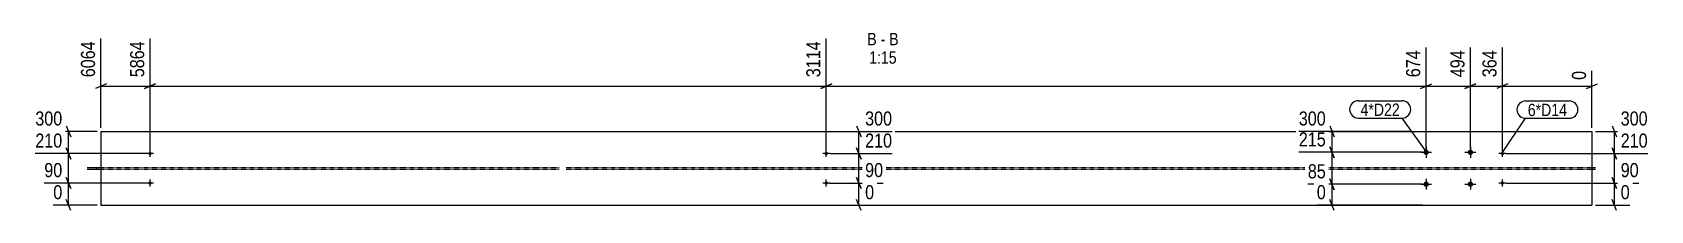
# Model space of a CAD drawing. Header units: millimetres. Extents: x 8 to 70468, y 8 to 3742.
# Drawn here: x 63886 to 70468, y 60 to 786 of the extents above; entities that cross this region are included whole.
import ezdxf

# ---------------------------------------------------------------- set-up
doc = ezdxf.new("R2010")
doc.units = ezdxf.units.MM
doc.linetypes.add('DXK_LINE_DOT2', pattern=[3.9198, 1.9599, -1.9599])
for name, color, linetype in [('MÅLSÆTNING', 7, 'Continuous'), ('STÅL', 7, 'Continuous'), ('TEKST', 7, 'Continuous')]:
    doc.layers.add(name, color=color, linetype=linetype)
doc.styles.add('Arial Narrow', font='ARIALN.TTF', dxfattribs={"height": 0.2})

msp = doc.modelspace()

# ---------------------------------------------------------------- hatches: boundary and pattern name
at = {"layer": 'STÅL', "linetype": 'Continuous'}
for color, points in [(96, [(64365.3, 285.5, -1), (64365.3, 299.5, -1)]), (96, [(67115.3, 285.5, -1), (67115.3, 299.5, -1)]), (4, [(69555.1, 308.5, -1), (69555.1, 286.5, -1)]), (4, [(69735.1, 308.5, -1), (69735.1, 286.5, -1)]), (96, [(69865.3, 285.5, -1), (69865.3, 299.5, -1)]), (96, [(64365.3, 165.5, -1), (64365.3, 179.5, -1)]), (96, [(67115.3, 165.5, -1), (67115.3, 179.5, -1)]), (4, [(69555.1, 178.5, -1), (69555.1, 156.5, -1)]), (4, [(69735.1, 178.5, -1), (69735.1, 156.5, -1)]), (96, [(69865.3, 165.5, -1), (69865.3, 179.5, -1)])]:
    msp.add_hatch(color=color, dxfattribs=at).paths.add_polyline_path(points)

# ---------------------------------------------------------------- linework, layer by layer
at = {"layer": 'MÅLSÆTNING', "color": 7, "linetype": 'Continuous'}
for p, q in [((64165.3, 397.5), (64165.3, 760.2)), ((64365.3, 307.5), (64365.3, 760.2)), ((64365.3, 307.5), (64365.3, 760.2)), ((67115.3, 307.5), (67115.3, 760.2)), ((69555.1, 312.5), (69555.1, 723.7)), ((69555.1, 312.5), (69555.1, 723.7)), ((69735.1, 312.5), (69735.1, 723.7)), ((69735.1, 312.5), (69735.1, 723.7)), ((69865.3, 307.5), (69865.3, 723.7)), ((70229.3, 397.5), (70229.3, 628.7)), ((64187.8, 575.6), (64142.8, 557.6)), ((64165.3, 566.6), (64365.3, 566.6)), ((64387.8, 575.6), (64342.8, 557.6)), ((64342.8, 557.6), (64387.8, 575.6)), ((64365.3, 566.6), (67115.3, 566.6)), ((67092.8, 557.6), (67137.8, 575.6)), ((69532.6, 557.6), (69577.6, 575.6)), ((69532.6, 557.6), (69577.6, 575.6)), ((69555.1, 566.6), (69735.1, 566.6)), ((69712.6, 557.6), (69757.6, 575.6)), ((69735.1, 566.6), (69865.3, 566.6)), ((69887.8, 575.6), (69842.8, 557.6)), ((70206.8, 557.6), (70251.8, 575.6)), ((64024.6, 405), (64042.6, 360)), ((70311.9, 405), (70329.9, 360)), ((64150.3, 382.5), (63898.4, 382.5)), ((70244.3, 382.5), (70456.1, 382.5)), ((70320.9, 292.5), (70320.9, 382.5)), ((67130.3, 292.5), (67383.1, 292.5)), ((67238.9, 315), (67256.9, 270)), ((67247.9, 172.5), (67247.9, 292.5)), ((69540.1, 297.5), (69037.2, 297.5)), ((69163.4, 320), (69181.4, 275)), ((69172.4, 167.5), (69172.4, 297.5)), ((69880.3, 292.5), (70456.1, 292.5)), ((69880.3, 292.5), (70456.1, 292.5)), ((70329.9, 270), (70311.9, 315)), ((70311.9, 315), (70329.9, 270)), ((70320.9, 172.5), (70320.9, 292.5)), ((64350.3, 172.5), (63935, 172.5)), ((64024.6, 195), (64042.6, 150)), ((64033.6, 82.5), (64033.6, 172.5)), ((67130.3, 172.5), (67346.5, 172.5)), ((67130.3, 172.5), (67346.5, 172.5)), ((67256.9, 150), (67238.9, 195)), ((67238.9, 195), (67256.9, 150)), ((67247.9, 82.5), (67247.9, 172.5)), ((69540.1, 167.5), (69073.8, 167.5)), ((69540.1, 167.5), (69073.8, 167.5)), ((69181.4, 145), (69163.4, 190)), ((69163.4, 190), (69181.4, 145)), ((69172.4, 82.5), (69172.4, 167.5)), ((69880.3, 172.5), (70419.5, 172.5)), ((69880.3, 172.5), (70419.5, 172.5)), ((70329.9, 150), (70311.9, 195)), ((70311.9, 195), (70329.9, 150)), ((70320.9, 82.5), (70320.9, 172.5)), ((64150.3, 82.5), (63971.6, 82.5)), ((64042.6, 60), (64024.6, 105)), ((67202.5, 82.5), (67310, 82.5)), ((67256.9, 60), (67238.9, 105)), ((69540.1, 82.5), (69110.4, 82.5)), ((69181.4, 60), (69163.4, 105)), ((70244.3, 82.5), (70383, 82.5)), ((70329.9, 60), (70311.9, 105))]:
    msp.add_line(p, q, dxfattribs=at)
at = {"layer": 'STÅL', "color": 2, "linetype": 'Continuous'}
for p, q in [((64165.3, 382.5), (64165.3, 82.5)), ((64165.3, 382.5), (70229.3, 382.5)), ((70229.3, 382.5), (70229.3, 82.5)), ((64109.6, 235.5), (64165.3, 235.5)), ((64109.6, 229.5), (64165.3, 229.5)), ((64148.5, 229.5), (64148.5, 235.5)), ((70229.3, 235.5), (70244.4, 235.5)), ((70229.3, 229.5), (70244.4, 229.5)), ((70231.8, 229.5), (70231.8, 235.5)), ((64165.3, 82.5), (70229.3, 82.5))]:
    msp.add_line(p, q, dxfattribs=at)
at = {"layer": 'STÅL', "color": 96, "linetype": 'Continuous'}
for p, q in [((64379.3, 292.5), (64351.3, 292.5)), ((64365.3, 278.5), (64365.3, 306.5)), ((67129.3, 292.5), (67101.3, 292.5)), ((67115.3, 278.5), (67115.3, 306.5)), ((69879.3, 292.5), (69851.3, 292.5)), ((69865.3, 278.5), (69865.3, 306.5)), ((64379.3, 172.5), (64351.3, 172.5)), ((64365.3, 158.5), (64365.3, 186.5)), ((67129.3, 172.5), (67101.3, 172.5)), ((67115.3, 158.5), (67115.3, 186.5)), ((69879.3, 172.5), (69851.3, 172.5)), ((69865.3, 158.5), (69865.3, 186.5))]:
    msp.add_line(p, q, dxfattribs=at)
at = {"layer": 'STÅL', "color": 4, "linetype": 'Continuous'}
for p, q in [((69533.1, 297.5), (69577.1, 297.5)), ((69555.1, 319.5), (69555.1, 275.5)), ((69713.1, 297.5), (69757.1, 297.5)), ((69735.1, 319.5), (69735.1, 275.5)), ((69533.1, 167.5), (69577.1, 167.5)), ((69555.1, 189.5), (69555.1, 145.5)), ((69713.1, 167.5), (69757.1, 167.5)), ((69735.1, 189.5), (69735.1, 145.5))]:
    msp.add_line(p, q, dxfattribs=at)
at = {"layer": 'STÅL', "color": 7, "linetype": 'DXK_LINE_DOT2'}
for p, q in [((64165.3, 235.5), (66031.1, 235.5)), ((64165.3, 229.5), (66031.1, 229.5)), ((66056.9, 235.5), (70229.3, 235.5)), ((66056.9, 229.5), (70229.3, 229.5))]:
    msp.add_line(p, q, dxfattribs=at)

# ---------------------------------------------------------------- wipeouts: each hides what was drawn before it
at = {"color": 0, "linetype": 'Continuous'}
msp.add_wipeout([(67320.4, 733.2), (67320.4, 785.7), (67282.1, 785.7), (67282.1, 733.2)], dxfattribs=at).dxf.layer = 'TEKST'
at = {"color": 0}
for points in [[(69448, 445.8), (69448, 498.3), (69288.2, 498.3), (69288.2, 445.8)], [(70128.2, 444.9), (70128.2, 497.4), (69968.4, 497.4), (69968.4, 444.9)]]:
    msp.add_wipeout(points, dxfattribs=at).dxf.layer = 'TEKST'

# ---------------------------------------------------------------- next in the draw order: wipeouts: each hides what was drawn before it
at = {"color": 0, "linetype": 'Continuous'}
for points, layer in [([(64153.3, 761.3), (64069.3, 761.3), (64069.3, 591), (64153.3, 591)], 'MÅLSÆTNING'), ([(64353.3, 761.3), (64269.3, 761.3), (64269.3, 591), (64353.3, 591)], 'MÅLSÆTNING'), ([(67103.3, 761.3), (67019.3, 761.3), (67019.3, 591), (67103.3, 591)], 'MÅLSÆTNING'), ([(69853.3, 724.7), (69769.3, 724.7), (69769.3, 591), (69853.3, 591)], 'MÅLSÆTNING'), ([(70468.1, 394.5), (70468.1, 478.5), (70334.4, 478.5), (70334.4, 394.5)], 'MÅLSÆTNING'), ([(67395.1, 304.5), (67395.1, 388.5), (67261.4, 388.5), (67261.4, 304.5)], 'MÅLSÆTNING'), ([(69158.9, 309.5), (69158.9, 393.5), (69025.2, 393.5), (69025.2, 309.5)], 'MÅLSÆTNING'), ([(64020.1, 184.5), (64020.1, 268.5), (63923, 268.5), (63923, 184.5)], 'MÅLSÆTNING'), ([(70431.5, 184.5), (70431.5, 268.5), (70334.4, 268.5), (70334.4, 184.5)], 'MÅLSÆTNING'), ([(67355.3, 733.2), (67355.3, 785.7), (67336.2, 785.7), (67336.2, 733.2)], 'TEKST')]:
    msp.add_wipeout(points, dxfattribs=at).dxf.layer = layer
at = {"color": 0}
for points in [[(69448, 445.8), (69448, 498.3), (69288.2, 498.3), (69288.2, 445.8)], [(70128.2, 444.9), (70128.2, 497.4), (69968.4, 497.4), (69968.4, 444.9)]]:
    msp.add_wipeout(points, dxfattribs=at).dxf.layer = 'TEKST'

# ---------------------------------------------------------------- next in the draw order: linework, layer by layer
at = {"layer": 'MÅLSÆTNING', "color": 7, "linetype": 'Continuous'}
for p, q in [((67115.3, 307.5), (67115.3, 760.2)), ((69865.3, 307.5), (69865.3, 723.7)), ((67137.8, 575.6), (67092.8, 557.6)), ((67115.3, 566.6), (69555.1, 566.6)), ((69757.6, 575.6), (69712.6, 557.6)), ((69887.8, 575.6), (69842.8, 557.6)), ((69865.3, 566.6), (70229.3, 566.6)), ((67238.9, 405), (67256.9, 360)), ((69163.4, 405), (69181.4, 360)), ((64033.6, 292.5), (64033.6, 382.5)), ((67202.5, 382.5), (67383.1, 382.5)), ((67247.9, 292.5), (67247.9, 382.5)), ((69494.8, 382.5), (69037.2, 382.5)), ((69172.4, 297.5), (69172.4, 382.5)), ((64350.3, 292.5), (63898.4, 292.5)), ((64350.3, 292.5), (63898.4, 292.5)), ((64042.6, 270), (64024.6, 315)), ((64024.6, 315), (64042.6, 270)), ((67130.3, 292.5), (67383.1, 292.5)), ((67256.9, 270), (67238.9, 315)), ((69540.1, 297.5), (69037.2, 297.5)), ((69181.4, 275), (69163.4, 320))]:
    msp.add_line(p, q, dxfattribs=at)
at = {"layer": 'TEKST', "color": 7, "linetype": 'Continuous'}
for p, q in [((69279.2, 507.3), (69457, 507.3)), ((69959.4, 506.4), (70137.2, 506.4)), ((69279.2, 436.8), (69457, 436.8)), ((69556.2, 298.8), (69457, 436.8)), ((69862.7, 292.5), (69959.4, 435.9)), ((69959.4, 435.9), (70137.2, 435.9))]:
    msp.add_line(p, q, dxfattribs=at)
for centre, start, end in [((69279.2, 472.1), 90, 270), ((69457, 472.1), 270, 90), ((69959.4, 471.1), 90, 270), ((70137.2, 471.1), 270, 90)]:
    msp.add_arc(centre, 35.2, start, end, dxfattribs=at)

# ---------------------------------------------------------------- next in the draw order: texts
at = {"layer": 'MÅLSÆTNING', "color": 3, "linetype": 'Continuous', "style": 'Arial Narrow'}
for s, p in [('6064', (64141.3, 603)), ('5864', (64341.3, 603)), ('3114', (67091.3, 603)), ('364', (69841.3, 603))]:
    msp.add_text(s, height=57.27, rotation=90.00021, dxfattribs=at).set_placement(p)
for s, p in [('300', (70346.4, 406.5)), ('210', (67273.4, 316.5)), ('215', (69037.2, 321.5))]:
    msp.add_text(s, height=57.27, dxfattribs=at).set_placement(p)
at = {"layer": 'TEKST', "color": 3, "style": 'Arial Narrow'}
for s, p in [('4*D22', (69288.2, 445.8)), ('6*D14', (69968.4, 444.9))]:
    msp.add_text(s, height=50.11, dxfattribs=at).set_placement(p)

# ---------------------------------------------------------------- next in the draw order: wipeouts: each hides what was drawn before it
at = {"color": 0, "linetype": 'Continuous'}
for points, layer in [([(64020.1, 94.5), (64020.1, 178.5), (63959.6, 178.5), (63959.6, 94.5)], 'MÅLSÆTNING'), ([(70395, 94.5), (70395, 178.5), (70334.4, 178.5), (70334.4, 94.5)], 'MÅLSÆTNING'), ([(67409.4, 733.2), (67409.4, 785.7), (67371, 785.7), (67371, 733.2)], 'TEKST')]:
    msp.add_wipeout(points, dxfattribs=at).dxf.layer = layer

# ---------------------------------------------------------------- next in the draw order: linework, layer by layer
at = {"layer": 'MÅLSÆTNING', "color": 7, "linetype": 'Continuous'}
for p, q in [((64033.6, 172.5), (64033.6, 292.5)), ((64350.3, 172.5), (63935, 172.5)), ((64042.6, 150), (64024.6, 195))]:
    msp.add_line(p, q, dxfattribs=at)

# ---------------------------------------------------------------- next in the draw order: texts
at = {"layer": 'MÅLSÆTNING', "color": 3, "linetype": 'Continuous', "style": 'Arial Narrow'}
for s, height, p in [('90', 57.27, (63935, 196.5)), ('90', 57.27, (70346.4, 196.5)), ('0', 57.3, (63971.6, 106.5)), ('0', 57.3, (70346.4, 106.5))]:
    msp.add_text(s, height=height, dxfattribs=at).set_placement(p)
at = {"layer": 'TEKST', "color": 3, "linetype": 'Continuous', "style": 'Arial Narrow'}
msp.add_text('-', height=50.1, dxfattribs=at).set_placement((67336.2, 733.2))

# ---------------------------------------------------------------- next in the draw order: wipeouts: each hides what was drawn before it
at = {"color": 0, "linetype": 'Continuous'}
for points, layer in [([(69543.1, 724.7), (69459.1, 724.7), (69459.1, 591), (69543.1, 591)], 'MÅLSÆTNING'), ([(69723.1, 724.7), (69639.1, 724.7), (69639.1, 591), (69723.1, 591)], 'MÅLSÆTNING'), ([(70217.3, 640.7), (70133.3, 640.7), (70133.3, 580.1), (70217.3, 580.1)], 'MÅLSÆTNING'), ([(64020.1, 394.5), (64020.1, 478.5), (63886.4, 478.5), (63886.4, 394.5)], 'MÅLSÆTNING'), ([(67395.1, 394.5), (67395.1, 478.5), (67261.4, 478.5), (67261.4, 394.5)], 'MÅLSÆTNING'), ([(69158.9, 394.5), (69158.9, 478.5), (69025.2, 478.5), (69025.2, 394.5)], 'MÅLSÆTNING'), ([(70468.1, 304.5), (70468.1, 388.5), (70334.4, 388.5), (70334.4, 304.5)], 'MÅLSÆTNING'), ([(67358.5, 184.5), (67358.5, 268.5), (67261.4, 268.5), (67261.4, 184.5)], 'MÅLSÆTNING'), ([(69158.9, 179.5), (69158.9, 263.5), (69061.8, 263.5), (69061.8, 179.5)], 'MÅLSÆTNING'), ([(67401.7, 658.2), (67401.7, 710.7), (67289.7, 710.7), (67289.7, 658.2)], 'TEKST')]:
    msp.add_wipeout(points, dxfattribs=at).dxf.layer = layer

# ---------------------------------------------------------------- next in the draw order: texts
at = {"layer": 'MÅLSÆTNING', "color": 3, "linetype": 'Continuous', "style": 'Arial Narrow'}
for s, height, p in [('674', 57.27, (69531.1, 603)), ('494', 57.27, (69711.1, 603)), ('0', 57.3, (70205.3, 592.1))]:
    msp.add_text(s, height=height, rotation=90.00021, dxfattribs=at).set_placement(p)
for s, p in [('300', (63898.4, 406.5)), ('300', (67273.4, 406.5)), ('300', (69037.2, 406.5)), ('210', (70346.4, 316.5))]:
    msp.add_text(s, height=57.27, dxfattribs=at).set_placement(p)
at = {"layer": 'TEKST', "color": 3, "linetype": 'Continuous', "style": 'Arial Narrow'}
for s, height, p in [('B', 50.1, (67282.1, 733.2)), ('B', 50.1, (67371, 733.2)), ('1:15', 50.11, (67289.7, 658.2))]:
    msp.add_text(s, height=height, dxfattribs=at).set_placement(p)

# ---------------------------------------------------------------- next in the draw order: wipeouts: each hides what was drawn before it
at = {"color": 0, "linetype": 'Continuous'}
for points in [[(67322, 94.5), (67322, 178.5), (67261.4, 178.5), (67261.4, 94.5)], [(69158.9, 94.5), (69158.9, 178.5), (69098.4, 178.5), (69098.4, 94.5)]]:
    msp.add_wipeout(points, dxfattribs=at).dxf.layer = 'MÅLSÆTNING'

# ---------------------------------------------------------------- next in the draw order: texts
at = {"layer": 'MÅLSÆTNING', "color": 3, "linetype": 'Continuous', "style": 'Arial Narrow'}
for s, height, p in [('90', 57.27, (67273.4, 196.5)), ('85', 57.27, (69073.8, 191.5)), ('0', 57.3, (67273.4, 106.5)), ('0', 57.3, (69110.4, 106.5))]:
    msp.add_text(s, height=height, dxfattribs=at).set_placement(p)

# ---------------------------------------------------------------- next in the draw order: wipeouts: each hides what was drawn before it
at = {"color": 0, "linetype": 'Continuous'}
msp.add_wipeout([(64020.1, 304.5), (64020.1, 388.5), (63886.4, 388.5), (63886.4, 304.5)], dxfattribs=at).dxf.layer = 'MÅLSÆTNING'

# ---------------------------------------------------------------- next in the draw order: texts
at = {"layer": 'MÅLSÆTNING', "color": 3, "linetype": 'Continuous', "style": 'Arial Narrow'}
msp.add_text('210', height=57.27, dxfattribs=at).set_placement((63898.4, 316.5))

doc.saveas('drawing.dxf')
